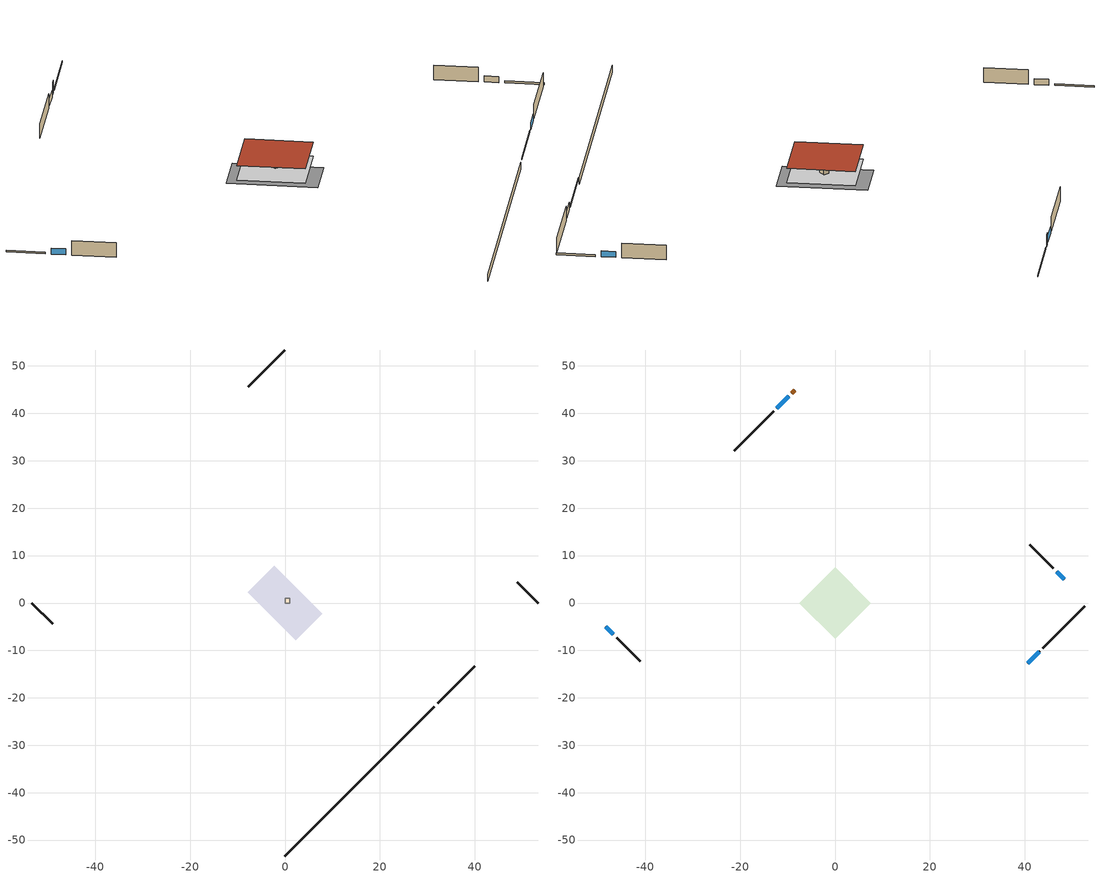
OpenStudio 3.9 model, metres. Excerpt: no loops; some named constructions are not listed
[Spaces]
crawlspace - vented 1
 floor foundation (Slab1 construction): -7.88,2.26 -2.26,7.88 7.88,-2.26 2.26,-7.88 z-0.91
 wall outside (RimJoist1 construction): 32.19,-21.18 39.99,-13.38 z0.3:0.61
 wall outside (RimJoist2 construction): -53.37,0 -49.04,-4.33 z0.3:0.61
 wall outside (RimJoist3 construction): 0,53.37 -7.8,45.57 z0.3:0.61
 wall outside (RimJoist4 construction): 53.37,0 49.04,4.33 z0.3:0.61
 wall foundation (FoundationWall1 construction): 0,-53.37 31.53,-21.84 z-0.91:0.3
central ac airloop ret air space
 floor adiabatic (AdiabaticConst): 0,0 0,1 1,1 1,0 z0
 wall adiabatic (AdiabaticConst): 0,1 0,0 1,0 1,1 0,1 z0:1
 ceiling adiabatic (AdiabaticConst): 1,0 1,1 0,1 0,0 z1
conditioned space 1
 floor to crawlspace - vented 1 (Floor1 construction): -7.55,0 0,7.55 7.55,0 0,-7.55 z0.3
 wall outside (Wall1 construction): 43.8,-9.57 52.71,-0.66 z0.3:2.74
 wall outside (Wall2 construction): -46.09,-7.29 -41.13,-12.24 z0.3:2.74
 wall outside (Wall3 construction): -12.91,40.46 -21.29,32.08 z0.3:2.74
 wall outside (Wall4 construction): 46.09,7.29 41.13,12.24 z0.3:2.74
 wall outside (AdiabaticWallConstruction): 40.65,-12.72 43.14,-10.23 / -9.76,43.61 -12.25,41.12 z0.3:1.49; -48.38,-4.99 -46.74,-6.63 / 48.38,4.99 46.74,6.63 z0.3:1.31
 wall outside (AdiabaticWallConstruction 1): -8.46,44.91 -9.11,44.27 z0.3:2.34
 window (WindowConstruction): 40.65,-12.72 43.14,-10.23 z0.3:1.49
 window (WindowConstruction 1): -48.38,-4.99 -46.74,-6.63 z0.3:1.31
 window (WindowConstruction 2): -9.76,43.61 -12.25,41.12 z0.3:1.49
 window (WindowConstruction 3): 48.38,4.99 46.74,6.63 z0.3:1.31
 door (Door): -8.46,44.91 -9.11,44.27 z0.3:2.34
 roof outside (Roof1 construction): 0,7.55 -7.55,0 0,-7.55 7.55,0 z2.74
[Material] Roughness=Rough; Thermal Absorptance=0.9
Name | Thickness {m} | Conductivity {W/m-K} | Density {kg/m3} | Specific Heat {J/kg-K} | Solar Absorptance | Visible Absorptance
osb sheathing 0.75 in. | 0.01905 | 0.115458 | 512.64 | 1214.23 | 0.7 | 0.7
floor stud and cavity | 0.1397 | 0.0972396 | 92.3553 | 1139.71 | 0.7 | 0.7
floor rigid ins | 0.051816 | 0.029427 | 32.04 | 1214.23 | 0.7 | 0.7
floor covering | 0.0127 | 0.0433444 | 54.468 | 1339.84 | 0.6 | 0.6
[Construction]
Floor1 construction Reversed: floor covering, osb sheathing 0.75 in., floor rigid ins, floor stud and cavity
[Schedule:Ruleset]
Name | Default Day Schedule
dhw fixtures schedule | dhw fixtures schedule default day
cooling season schedule | cooling season schedule default day
natural vent schedule | natural vent schedule default day
[Schedule:Day]
dhw fixtures schedule default day; dhw fixtures schedule day 1; cooling season schedule default day; cooling season schedule day; cooling season schedule day 2; natural vent schedule default day: 24, 0, 0
dhw fixtures schedule day: 1, 0, 0.139535, 2, 0, 0.0697674, 3, 0, 0.0465116, 4, 0, 0.0581395, 5, 0, 0.116279, 6, 0, 0.395349, 7, 0, 0.906977, 8, 0, 1, 9, 0, 0.930233, 10, 0, 0.77907, 11, 0, 0.651163, 12, 0, 0.546512, 13, 0, 0.465116, 14, 0, 0.406977, 15, 0, 0.383721, 16, 0, 0.360465, 17, 0, 0.44186, 18, 0, 0.593023, 20, 0, 0.697674, 21, 0, 0.639535, 22, 0, 0.55814, 23, 0, 0.44186, 24, 0, 0.302326
cooling season schedule day 1; natural vent schedule day: 24, 0, 1
[Schedule:Rule] Apply Monday=Yes; Apply Wednesday=Yes; Apply Friday=Yes; Date Specification Type=DateRange; Start Day=1
Name | Schedule Ruleset | Rule Order | Day Schedule | Apply Sunday | Apply Tuesday | Apply Thursday | Apply Saturday | Start Month | End Month | End Day
dhw fixtures schedule allday rule | dhw fixtures schedule | 1 | dhw fixtures schedule day | Yes | Yes | Yes | Yes | 1 | 12 | 31
dhw fixtures schedule allday rule 1 | dhw fixtures schedule | 0 | dhw fixtures schedule day 1 | Yes | Yes | Yes | Yes | 1 | 12 | 31
cooling season schedule allday rule | cooling season schedule | 2 | cooling season schedule day | Yes | Yes | Yes | Yes | 1 | 5 | 31
cooling season schedule allday rule 1 | cooling season schedule | 1 | cooling season schedule day 1 | Yes | Yes | Yes | Yes | 6 | 9 | 30
cooling season schedule allday rule 2 | cooling season schedule | 0 | cooling season schedule day 2 | Yes | Yes | Yes | Yes | 10 | 12 | 31
natural vent schedule rule | natural vent schedule | 0 | natural vent schedule day | No | No | No | No | 1 | 12 | 31
